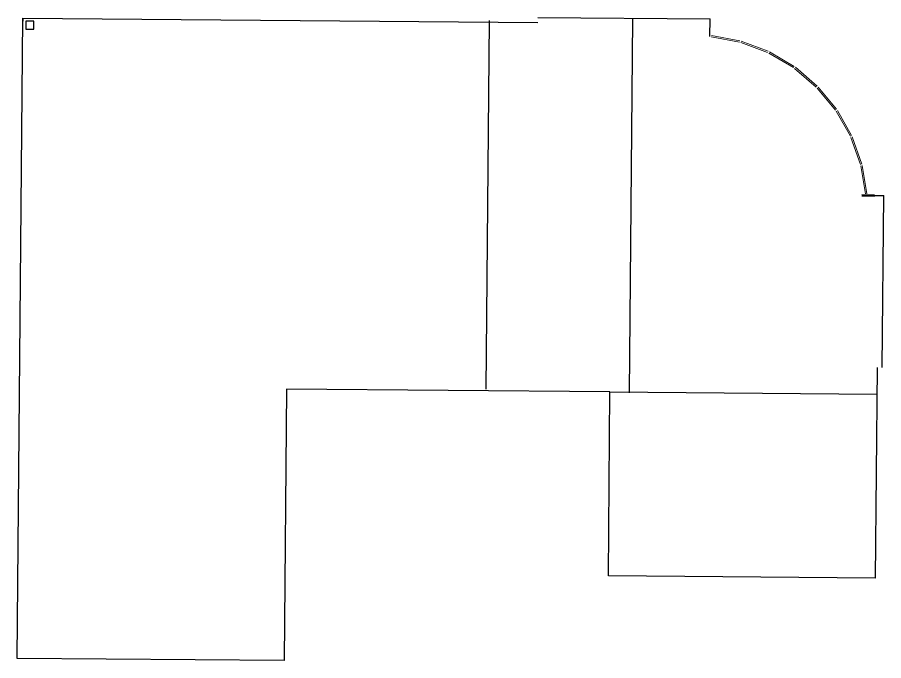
# Model space of a CAD drawing. Header units: millimetres. Extents: x 5763 to 12018931, y 39842 to 3600577.
# Drawn here: x 324760 to 367657, y 615946 to 647787 of the extents above; entities that cross this region are included whole.
import ezdxf

# ---------------------------------------------------------------- set-up
doc = ezdxf.new("R2010")
doc.units = ezdxf.units.MM
doc.layers.add('!Форматы', color=7, linetype='Continuous')
doc.layers.add('Архитектура', color=7, linetype='Continuous')

msp = doc.modelspace()

# ---------------------------------------------------------------- linework, layer by layer
at = {"layer": '!Форматы', "color": 1, "lineweight": 20}
msp.add_line((366579.37965, 638978.15429), (367198.15703, 638972.86412), dxfattribs=at)
at = {"layer": '!Форматы', "color": 1, "lineweight": 53}
msp.add_line((366579.37965, 638978.15429), (367198.15703, 638972.86412), dxfattribs=at)
msp.add_line((366579.37965, 638978.15429), (367198.15703, 638972.86412), dxfattribs=at)
for p, q in [((325030.88208, 647753.45979), (325030.88208, 647603.45979)), ((325180.88155, 647603.05949), (325180.88155, 647203.05949)), ((325580.88155, 647601.99202), (325180.88155, 647601.99202)), ((325580.88155, 647203.05949), (325580.88155, 647601.99202)), ((347980.99619, 629385.1423), (348137.05284, 647638.67991)), ((355076.86553, 629205.92884), (355235.10725, 647715.0477)), ((325180.88155, 647203.05949), (325580.88155, 647203.05949)), ((354105.74183, 629248.22024), (367321.25886, 629135.2356))]:
    msp.add_line(p, q)
at = {"layer": 'Архитектура', "color": 7, "lineweight": 25}
for p, q in [((350540.10643, 647787.38062), (359060.00954, 647714.54063)), ((359052.45671, 646831.10587), (359060.00954, 647714.54063)), ((366773.90549, 638976.49121), (367657.34025, 638968.93838)), ((367584.50026, 630449.03528), (367657.34025, 638968.93838))]:
    msp.add_line(p, q, dxfattribs=at)
at = {"layer": 'Архитектура', "color": 7, "lineweight": 20}
for p, q in [((359121.74322, 646817.17093), (360513.25832, 646559.52427)), ((359128.46564, 646887.11602), (360532.02445, 646627.23939)), ((361906.35075, 646045.46306), (360580.71577, 646540.82955)), ((361936.59039, 646108.89073), (360599.4819, 646608.54468)), ((361999.7767, 646078.76617), (363229.80752, 645354.51664)), ((361969.53707, 646015.33849), (363189.01319, 645297.30363)), ((364322.27258, 644337.77843), (363246.00849, 645256.66454)), ((364372.38209, 644387.03839), (363286.80282, 645313.87755)), ((364421.45459, 644337.11956), (365329.59755, 643235.85231)), ((364371.34509, 644287.85961), (365271.69541, 643196.04215)), ((366008.43396, 641906.78586), (365311.35409, 643138.36035)), ((366072.36939, 641935.93662), (365369.25622, 643178.17051)), ((366037.47379, 641843.09372), (366510.10278, 640509.18296)), ((366101.40922, 641872.24448), (366578.12886, 640526.78859)), ((366831.50873, 639051.22447), (366595.66749, 640459.02136)), ((366761.45893, 639045.69892), (366527.64141, 640441.41574))]:
    msp.add_line(p, q, dxfattribs=at)
at = {"layer": 'Архитектура', "color": 7, "lineweight": 25}
msp.add_lwpolyline([(367332.50947, 630451.18964), (367243.46224, 620035.56816), (354027.9452, 620148.55279), (354105.74183, 629248.22024), (338090.32712, 629385.1423), (337975.43041, 615945.97599), (324759.91338, 616058.96063), (325030.88208, 647753.45979), (350537.95206, 647535.38985)], dxfattribs=at)

doc.saveas('drawing.dxf')
